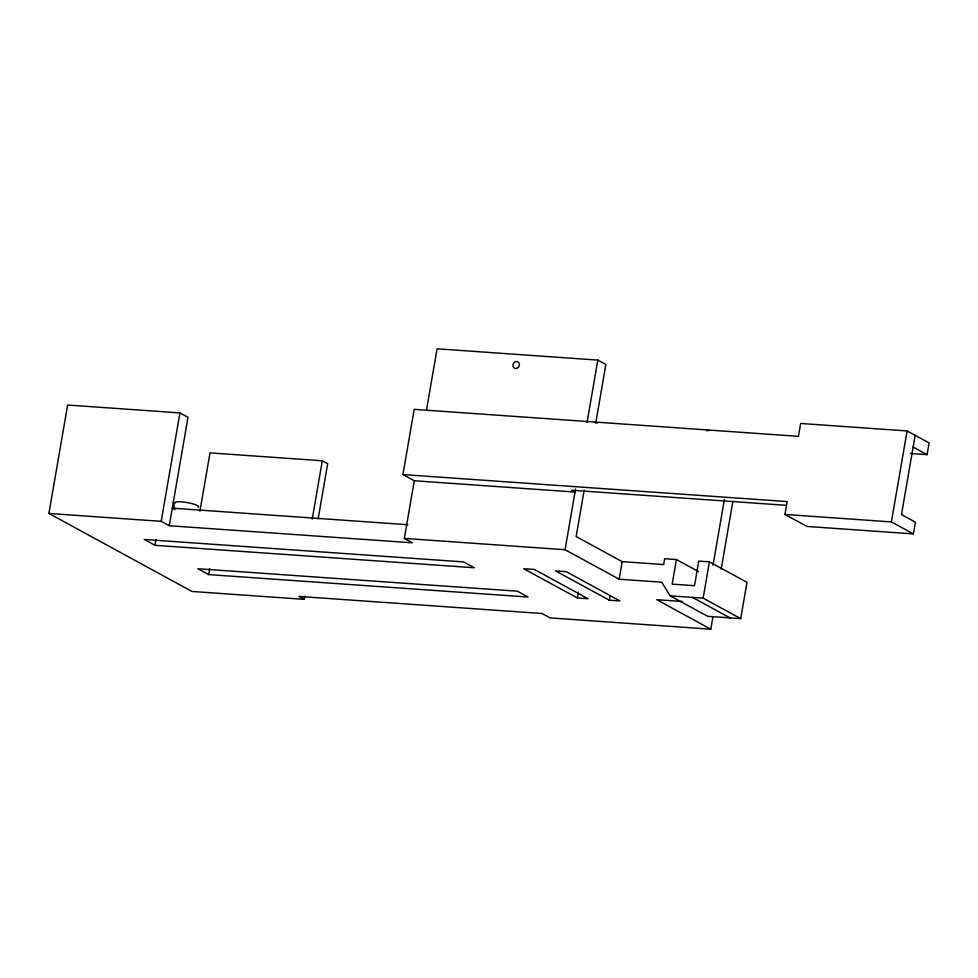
<?xml version="1.0" encoding="UTF-8"?>
<svg xmlns="http://www.w3.org/2000/svg" width="978" height="978" viewBox="0 0 978 978"><rect width="100%" height="100%" fill="white"/><g stroke="black" fill="none" stroke-linecap="round" stroke-linejoin="round"><path stroke-width="1.47" d="M304.757 596.372L304.244 599.355L191.945 591.458L48.9 513.45L67.629 405.026L179.928 412.924L187.984 417.313L169.255 525.736L412.386 542.814L404.33 538.426L414.293 480.76L402.924 474.562L414.183 409.342L798.439 436.347L800.664 423.462L907.107 430.943L929.1 442.936L927.083 454.648L910.347 453.474M154.989 545.321L144.255 539.465L463.596 561.91L474.342 567.766L154.989 545.321L156.003 539.465M169.255 525.736L161.199 521.347L179.928 412.924M199.928 511.249L210.001 452.887L322.312 460.772L327.679 463.706L318.156 518.853M208.681 574.599L197.935 568.744L517.289 591.177L528.022 597.032L208.681 574.599L209.683 568.744M312.226 519.135L322.312 460.772M426.579 409.611L437.08 348.804L597.827 360.1L605.871 364.488L595.798 422.838M584.172 490.174L576.152 536.555L622.179 561.653L663.695 564.563L664.698 558.707L676.409 559.538L672.167 584.123L694.514 585.7L698.769 561.103L709.417 561.849L746.996 582.35L740.725 618.646L707.717 616.323L670.138 595.834L661.727 582.203L619.147 579.208L565.064 549.722L575.553 489.049M587.069 422.386L597.827 360.1M577.362 597.949L523.67 568.683L534.318 569.428L587.998 598.707L577.362 597.949L578.365 592.106M609.294 600.199L555.602 570.92L566.25 571.665L619.942 600.944L609.294 600.199L610.052 595.81M619.147 579.208L622.179 561.653M740.725 618.646L703.145 598.145L709.417 561.849M713.011 565.345L724.38 499.514M304.244 599.355L298.877 596.421L542.008 613.512L550.064 617.9L710.798 629.196L712.876 617.155M721.202 569L732.889 501.274M915.163 435.332L901.471 514.611L915.408 522.203L913.391 533.915L806.936 526.433L784.943 514.44L787.168 501.567L402.924 474.562M913.391 533.915L891.398 521.922L907.107 430.943M786.104 505.308L571.714 490.247L575.027 492.056L414.293 480.76M784.943 514.44L891.398 521.922M407.826 524.721L172.287 508.169L174.084 509.147M48.9 513.45L161.199 521.347M404.33 538.426L565.064 549.722M670.138 595.834L703.145 598.145M682.571 601.519L656.727 599.71L710.798 629.196M913.146 447.044L927.083 454.648M676.409 559.538L698.439 571.543M692.497 597.399L730.077 617.9M173.302 502.313L174.976 509.636M175.099 503.315A12.091 2.249 9.8 0 1 187.434 502.631A12.091 2.249 9.8 0 1 198.094 507.386M706.642 430.736A11.43 9.853 -61.4 0 1 709.319 430.54M594.942 422.496A11.43 9.853 -61.4 0 1 597.472 423.058M517.24 368.18A3.631 3.13 -61.4 0 0 518.291 362.092A3.631 3.13 -61.4 0 0 512.973 364.806A3.631 3.13 -61.4 0 0 517.24 368.18"/></g></svg>
